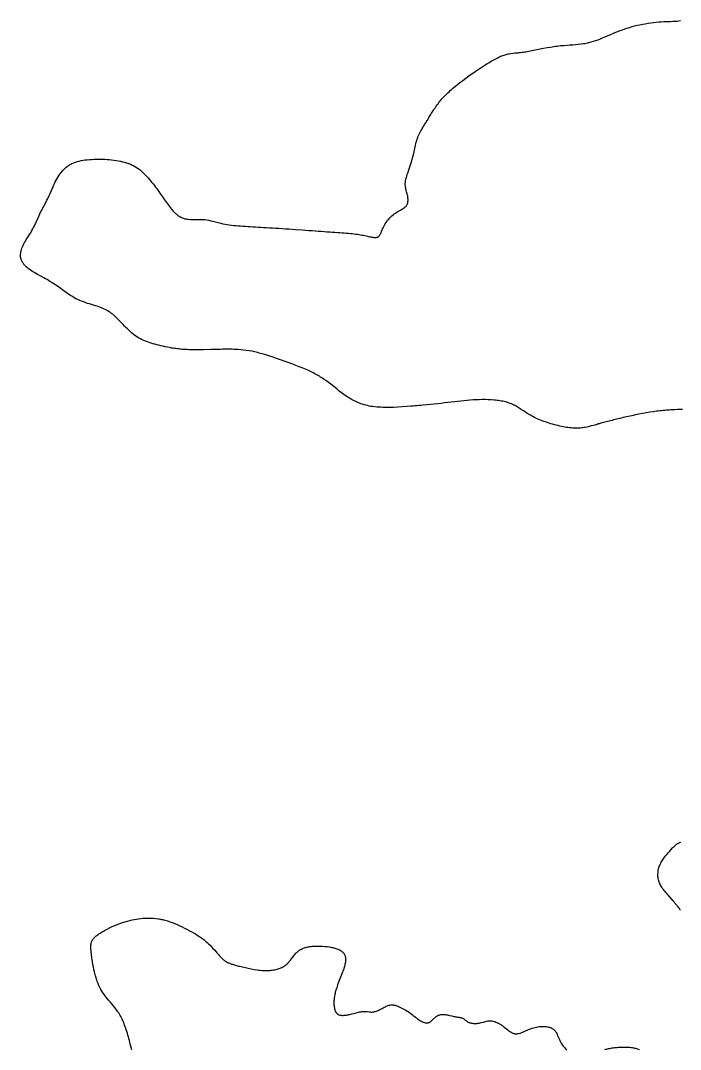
# Model space of a CAD drawing. Header units: millimetres. Extents: x -629 to 2706, y 424 to 5180.
# Drawn here: x -629 to 848, y 2802 to 5104 of the extents above; entities that cross this region are included whole.
import ezdxf

# ---------------------------------------------------------------- set-up
doc = ezdxf.new("R2010")
doc.units = ezdxf.units.MM
doc.layers.add('186', color=7, linetype='Continuous')

msp = doc.modelspace()

# ---------------------------------------------------------------- linework, layer by layer
at = {"layer": '186', "elevation": 186}
for points in [[(852.6, 4233.6), (847.1, 4233.5), (841.4, 4233.4), (835.4, 4233.2), (832.4, 4233), (829.3, 4232.9), (826.1, 4232.7), (822.9, 4232.5), (819.6, 4232.3), (816.3, 4232), (812.9, 4231.7), (809.4, 4231.4), (805.9, 4231), (802.3, 4230.6), (798.6, 4230.2), (794.9, 4229.7), (791.1, 4229.2), (787.2, 4228.6), (779.4, 4227.4), (771.4, 4226.1), (763.4, 4224.6), (755.3, 4223.1), (747.2, 4221.5), (739.2, 4219.9), (731.3, 4218.2), (723.6, 4216.4), (719.8, 4215.6), (716.1, 4214.7), (712.5, 4213.8), (708.8, 4213), (705.3, 4212.1), (701.8, 4211.2), (698.4, 4210.4), (695, 4209.5), (691.7, 4208.6), (688.4, 4207.8), (685.2, 4206.9), (682, 4206.1), (678.9, 4205.3), (675.9, 4204.4), (672.9, 4203.6), (670, 4202.8), (667.1, 4202), (664.3, 4201.3), (661.5, 4200.5), (658.8, 4199.7), (656.2, 4199), (653.6, 4198.3), (648.6, 4196.9), (643.7, 4195.6), (638.8, 4194.5), (633.9, 4193.5), (631.5, 4193.1), (629, 4192.7), (626.4, 4192.4), (623.8, 4192.2), (621.2, 4192), (618.4, 4191.9), (615.6, 4191.8), (612.7, 4191.9), (609.8, 4192), (606.7, 4192.1), (603.5, 4192.4), (600.1, 4192.8), (596.7, 4193.2), (593.1, 4193.8), (589.4, 4194.4), (585.7, 4195.1), (581.8, 4195.9), (577.9, 4196.7), (574, 4197.6), (570, 4198.6), (566, 4199.7), (562, 4200.8), (558, 4202), (554.1, 4203.2), (550.1, 4204.5), (546.2, 4205.8), (542.4, 4207.2), (538.6, 4208.6), (534.9, 4210), (531.3, 4211.5), (527.8, 4213), (524.4, 4214.6), (521.2, 4216.2), (518.1, 4217.8), (515.1, 4219.4), (512.3, 4221), (509.5, 4222.7), (506.8, 4224.3), (504.2, 4225.9), (501.7, 4227.6), (496.8, 4230.8), (492, 4233.9), (487.4, 4237), (482.7, 4239.8), (480.3, 4241.2), (477.9, 4242.5), (475.4, 4243.8), (472.9, 4245), (470.3, 4246.1), (467.7, 4247.1), (465, 4248.1), (462.2, 4249.1), (459.3, 4249.9), (456.4, 4250.7), (453.4, 4251.4), (450.4, 4252.1), (447.3, 4252.7), (444.2, 4253.3), (441, 4253.7), (437.8, 4254.2), (434.6, 4254.6), (431.3, 4254.9), (424.7, 4255.4), (418, 4255.7), (411.3, 4255.9), (404.6, 4255.9), (397.8, 4255.7), (391, 4255.4), (384.2, 4255), (377.4, 4254.5), (370.5, 4253.9), (363.6, 4253.2), (356.5, 4252.4), (349.5, 4251.6), (342.3, 4250.8), (335, 4250), (327.6, 4249.1), (320.1, 4248.3), (312.5, 4247.4), (304.7, 4246.6), (296.7, 4245.8), (288.6, 4244.9), (280.2, 4244.1), (271.7, 4243.3), (267.3, 4242.9), (262.9, 4242.5), (258.4, 4242.1), (253.8, 4241.7), (249.2, 4241.3), (244.5, 4240.9), (235, 4240.1), (225.4, 4239.4), (215.6, 4238.9), (205.9, 4238.5), (201.1, 4238.3), (196.3, 4238.3), (191.5, 4238.2), (186.7, 4238.3), (182.1, 4238.4), (177.5, 4238.6), (172.9, 4238.8), (168.5, 4239.2), (164.1, 4239.6), (159.8, 4240.2), (155.6, 4240.8), (151.6, 4241.5), (147.7, 4242.4), (143.8, 4243.3), (140.1, 4244.3), (136.5, 4245.5), (133, 4246.6), (129.6, 4247.9), (126.3, 4249.3), (123, 4250.7), (119.9, 4252.2), (116.8, 4253.7), (113.8, 4255.3), (110.9, 4256.9), (108, 4258.6), (105.2, 4260.3), (102.5, 4262.1), (99.8, 4263.9), (94.6, 4267.6), (89.6, 4271.3), (84.7, 4275.1), (79.9, 4278.9), (75.1, 4282.7), (65.7, 4290.2), (60.8, 4293.9), (55.9, 4297.6), (50.8, 4301.2), (48.2, 4303), (45.5, 4304.7), (42.8, 4306.4), (40, 4308.1), (37.2, 4309.8), (34.2, 4311.4), (31.2, 4313.1), (28.2, 4314.6), (25.1, 4316.2), (21.9, 4317.7), (15.4, 4320.8), (8.7, 4323.7), (1.8, 4326.6), (-5.2, 4329.4), (-12.3, 4332.1), (-19.6, 4334.9), (-34.2, 4340.2), (-48.9, 4345.5), (-56.2, 4348.1), (-63.5, 4350.6), (-70.7, 4352.9), (-77.8, 4355.2), (-84.8, 4357.3), (-88.3, 4358.3), (-91.7, 4359.2), (-95, 4360.1), (-98.4, 4361), (-101.6, 4361.8), (-104.8, 4362.5), (-108, 4363.2), (-111.1, 4363.9), (-117.3, 4365), (-123.4, 4366), (-129.5, 4366.8), (-135.6, 4367.4), (-141.9, 4367.8), (-145.1, 4368), (-148.3, 4368.2), (-151.6, 4368.3), (-155, 4368.4), (-158.4, 4368.4), (-161.9, 4368.5), (-165.6, 4368.5), (-169.3, 4368.5), (-173.1, 4368.4), (-177, 4368.4), (-181, 4368.3), (-185.1, 4368.2), (-193.4, 4368.1), (-202, 4367.9), (-219.2, 4367.5), (-227.7, 4367.4), (-231.9, 4367.4), (-236, 4367.4), (-240.1, 4367.4), (-244.1, 4367.4), (-248, 4367.5), (-251.8, 4367.6), (-255.5, 4367.7), (-259.1, 4367.9), (-262.6, 4368.1), (-266, 4368.3), (-269.3, 4368.6), (-272.4, 4368.9), (-275.5, 4369.2), (-278.5, 4369.6), (-281.5, 4369.9), (-284.3, 4370.3), (-287.1, 4370.8), (-289.8, 4371.2), (-292.5, 4371.6), (-295.1, 4372.1), (-300.1, 4373.1), (-305, 4374.1), (-309.7, 4375.2), (-314.4, 4376.3), (-319, 4377.4), (-323.5, 4378.5), (-327.9, 4379.6), (-332.3, 4380.8), (-336.6, 4382.1), (-340.7, 4383.4), (-344.8, 4384.8), (-348.8, 4386.3), (-352.7, 4388), (-356.4, 4389.7), (-360.1, 4391.5), (-363.6, 4393.5), (-367.1, 4395.6), (-370.4, 4397.9), (-373.7, 4400.2), (-377, 4402.7), (-380.2, 4405.4), (-383.3, 4408.1), (-386.5, 4411), (-389.6, 4414), (-392.8, 4417.1), (-395.9, 4420.4), (-399.1, 4423.6), (-405.4, 4430.3), (-408.5, 4433.6), (-411.7, 4436.8), (-414.8, 4439.8), (-417.9, 4442.8), (-421, 4445.5), (-422.5, 4446.8), (-424, 4448.1), (-427, 4450.4), (-430.1, 4452.5), (-433.2, 4454.4), (-436.3, 4456.2), (-439.4, 4457.8), (-442.7, 4459.3), (-446.1, 4460.7), (-449.6, 4462.1), (-453.3, 4463.4), (-457.1, 4464.6), (-461.1, 4465.9), (-465.3, 4467.2), (-469.6, 4468.5), (-474, 4469.8), (-478.5, 4471.2), (-482.9, 4472.7), (-487.4, 4474.3), (-491.9, 4475.9), (-496.3, 4477.7), (-500.6, 4479.7), (-504.7, 4481.7), (-508.8, 4483.9), (-512.7, 4486.3), (-516.5, 4488.7), (-520.3, 4491.1), (-523.9, 4493.6), (-527.4, 4496.2), (-530.9, 4498.7), (-534.3, 4501.1), (-537.6, 4503.6), (-540.8, 4505.9), (-544, 4508.2), (-547.1, 4510.3), (-550.2, 4512.4), (-556.5, 4516.5), (-562.8, 4520.4), (-566, 4522.3), (-569.4, 4524.3), (-572.8, 4526.2), (-576.3, 4528.1), (-583.4, 4532), (-590.7, 4536), (-594.2, 4538), (-597.7, 4540.1), (-601.1, 4542.1), (-604.4, 4544.2), (-607.5, 4546.4), (-610.5, 4548.6), (-613.2, 4550.8), (-615.8, 4553.1), (-618.2, 4555.4), (-619.3, 4556.5), (-620.3, 4557.7), (-621.3, 4558.9), (-622.3, 4560.2), (-623.1, 4561.4), (-624, 4562.7), (-624.7, 4563.9), (-625.4, 4565.2), (-626, 4566.5), (-626.6, 4567.8), (-627.1, 4569.2), (-627.5, 4570.6), (-627.9, 4571.9), (-628.1, 4573.3), (-628.4, 4574.8), (-628.5, 4576.2), (-628.6, 4577.7), (-628.6, 4579.1), (-628.6, 4580.6), (-628.5, 4582.1), (-628.3, 4583.7), (-628.1, 4585.2), (-627.8, 4586.7), (-627.4, 4588.3), (-626.6, 4591.4), (-625.6, 4594.6), (-624.3, 4597.8), (-622.9, 4601), (-621.3, 4604.2), (-619.6, 4607.4), (-617.7, 4610.6), (-615.8, 4613.9), (-613.7, 4617.1), (-609.5, 4623.8), (-605.2, 4630.6), (-603.2, 4634.1), (-601.2, 4637.7), (-599.3, 4641.3), (-597.4, 4645), (-593.9, 4652.5), (-587.3, 4667.5), (-585.6, 4671.2), (-583.9, 4674.9), (-582.1, 4678.5), (-580.3, 4682), (-576.7, 4688.9), (-573.1, 4695.7), (-569.6, 4702.4), (-567.9, 4705.7), (-566.3, 4709), (-564.7, 4712.4), (-563.2, 4715.7), (-560.4, 4722.4), (-557.5, 4729.2), (-556, 4732.7), (-554.5, 4736.2), (-552.8, 4739.7), (-551, 4743.3), (-549.1, 4746.9), (-547, 4750.5), (-544.7, 4754.1), (-542.3, 4757.8), (-539.7, 4761.3), (-537, 4764.8), (-534.1, 4768.1), (-532.6, 4769.7), (-531, 4771.3), (-529.5, 4772.8), (-527.8, 4774.3), (-526.2, 4775.7), (-524.5, 4777.1), (-522.8, 4778.4), (-521, 4779.6), (-519.2, 4780.8), (-517.4, 4781.9), (-515.5, 4782.9), (-513.6, 4783.9), (-511.6, 4784.8), (-509.7, 4785.6), (-507.7, 4786.4), (-505.6, 4787.1), (-503.6, 4787.8), (-501.5, 4788.4), (-497.2, 4789.6), (-492.9, 4790.5), (-488.4, 4791.3), (-483.8, 4792), (-479.2, 4792.5), (-474.5, 4793), (-469.7, 4793.3), (-464.9, 4793.6), (-460, 4793.8), (-455.1, 4793.9), (-450.1, 4793.8), (-445.1, 4793.7), (-440.1, 4793.5), (-435.1, 4793.2), (-430, 4792.8), (-425, 4792.3), (-420, 4791.7), (-415, 4791), (-410.1, 4790.1), (-405.3, 4789.2), (-400.5, 4788.1), (-395.9, 4786.9), (-391.4, 4785.6), (-387, 4784.1), (-384.9, 4783.3), (-382.8, 4782.5), (-380.8, 4781.6), (-378.8, 4780.7), (-376.8, 4779.8), (-375, 4778.8), (-371.3, 4776.7), (-367.8, 4774.5), (-364.5, 4772.1), (-361.3, 4769.6), (-358.1, 4767), (-355.1, 4764.2), (-352.1, 4761.3), (-349.2, 4758.3), (-346.3, 4755.2), (-343.3, 4752), (-340.4, 4748.7), (-337.6, 4745.3), (-334.7, 4741.9), (-331.9, 4738.4), (-329.2, 4734.9), (-326.5, 4731.4), (-323.9, 4728), (-321.4, 4724.6), (-319, 4721.3), (-316.7, 4718), (-314.5, 4714.9), (-312.4, 4711.8), (-310.3, 4708.8), (-306.3, 4702.9), (-302.2, 4697), (-300.1, 4694), (-297.9, 4691), (-295.6, 4687.9), (-293.1, 4684.8), (-290.5, 4681.6), (-287.8, 4678.5), (-285, 4675.5), (-282, 4672.6), (-280.4, 4671.2), (-278.9, 4669.9), (-277.2, 4668.6), (-275.6, 4667.4), (-273.9, 4666.2), (-272.1, 4665.2), (-270.3, 4664.2), (-268.5, 4663.3), (-266.7, 4662.4), (-264.8, 4661.7), (-262.8, 4661.1), (-260.8, 4660.6), (-258.8, 4660.2), (-256.8, 4659.8), (-254.7, 4659.5), (-252.6, 4659.3), (-248.3, 4659.1), (-243.9, 4659), (-239.4, 4659), (-234.9, 4659.1), (-230.3, 4659.1), (-225.8, 4659.1), (-221.2, 4658.9), (-218.9, 4658.7), (-216.6, 4658.5), (-212.1, 4657.8), (-207.6, 4657), (-203.1, 4656.1), (-198.6, 4655), (-189.5, 4652.7), (-180.4, 4650.5), (-175.7, 4649.4), (-171, 4648.4), (-166.3, 4647.6), (-161.5, 4646.9), (-156.6, 4646.3), (-151.7, 4645.7), (-146.6, 4645.2), (-141.5, 4644.8), (-136.3, 4644.4), (-131, 4644.1), (-125.6, 4643.8), (-120.2, 4643.4), (-114.5, 4643.1), (-108.8, 4642.8), (-103, 4642.4), (-97, 4642), (-90.9, 4641.7), (-84.6, 4641.3), (-78.2, 4640.9), (-71.6, 4640.4), (-64.8, 4640), (-57.8, 4639.5), (-50.7, 4639.1), (-43.4, 4638.6), (-35.9, 4638.1), (-28.4, 4637.6), (-13.2, 4636.5), (1.9, 4635.4), (9.4, 4634.9), (16.7, 4634.4), (23.9, 4633.9), (30.9, 4633.4), (37.7, 4632.9), (44.4, 4632.4), (50.8, 4631.9), (57.1, 4631.5), (63.2, 4631), (69.1, 4630.6), (74.8, 4630.2), (80.3, 4629.8), (85.7, 4629.4), (90.8, 4629), (95.7, 4628.7), (100.4, 4628.3), (105, 4628), (109.4, 4627.6), (113.6, 4627.2), (117.7, 4626.8), (121.5, 4626.3), (125.3, 4625.9), (128.9, 4625.3), (132.4, 4624.7), (135.7, 4624.1), (138.9, 4623.5), (141.9, 4622.8), (144.9, 4622.1), (147.7, 4621.5), (150.3, 4620.9), (152.9, 4620.3), (155.3, 4619.8), (157.5, 4619.3), (159.7, 4619), (161.7, 4618.7), (163.6, 4618.6), (165.4, 4618.6), (167.1, 4618.7), (168.6, 4619), (169.4, 4619.3), (170.1, 4619.6), (170.8, 4619.9), (171.5, 4620.3), (172.2, 4620.8), (172.8, 4621.3), (173.4, 4621.9), (174, 4622.5), (174.6, 4623.3), (175.1, 4624), (175.7, 4624.9), (176.2, 4625.8), (176.7, 4626.8), (177.3, 4627.8), (178.3, 4630), (179.3, 4632.5), (180.4, 4635), (181.5, 4637.7), (182.7, 4640.4), (184, 4643.2), (185.5, 4646.1), (187.1, 4648.9), (188.9, 4651.7), (190.8, 4654.4), (192.9, 4657.1), (195.2, 4659.7), (197.5, 4662.3), (200, 4664.7), (202.5, 4667), (205.1, 4669.2), (207.8, 4671.3), (210.5, 4673.3), (213.2, 4675.1), (215.9, 4676.7), (218.6, 4678.3), (221.3, 4679.8), (223.8, 4681.2), (226.2, 4682.6), (228.5, 4684), (230.6, 4685.5), (231.5, 4686.3), (232.4, 4687.1), (233.3, 4687.9), (234.1, 4688.7), (234.8, 4689.6), (235.4, 4690.5), (236, 4691.4), (236.5, 4692.4), (237, 4693.4), (237.4, 4694.4), (237.7, 4695.5), (238, 4696.6), (238.2, 4697.7), (238.4, 4698.8), (238.6, 4701.2), (238.6, 4703.5), (238.4, 4706), (238.1, 4708.4), (237.7, 4710.9), (237.2, 4713.4), (236.6, 4715.9), (235.2, 4720.9), (234.5, 4723.4), (233.9, 4726), (233.3, 4728.6), (232.8, 4731.3), (232.5, 4734), (232.4, 4736.9), (232.4, 4738.3), (232.4, 4739.8), (232.5, 4741.3), (232.7, 4742.9), (233.2, 4746), (233.8, 4749.2), (234.7, 4752.5), (235.6, 4755.9), (236.7, 4759.3), (237.8, 4762.7), (240.2, 4769.6), (242.6, 4776.5), (244.8, 4783.3), (246.9, 4790), (248.8, 4796.8), (250.5, 4803.6), (252.2, 4810.6), (253.7, 4817.7), (255.3, 4824.9), (256.1, 4828.4), (257, 4831.9), (257.9, 4835.4), (258.9, 4838.8), (260.1, 4842.1), (261.3, 4845.3), (262.6, 4848.4), (264, 4851.4), (265.6, 4854.4), (267.3, 4857.4), (269.1, 4860.4), (271, 4863.6), (273.1, 4866.8), (274.2, 4868.5), (275.3, 4870.3), (276.4, 4872.1), (277.6, 4874), (278.8, 4875.9), (280, 4877.9), (281.3, 4880), (282.6, 4882.1), (283.9, 4884.4), (285.3, 4886.7), (286.7, 4889), (288.2, 4891.5), (289.7, 4893.9), (291.2, 4896.4), (292.8, 4899), (294.5, 4901.6), (296.2, 4904.3), (297.9, 4906.9), (299.8, 4909.6), (301.7, 4912.3), (303.6, 4915.1), (305.6, 4917.8), (307.7, 4920.6), (309.9, 4923.3), (312.2, 4926), (314.5, 4928.8), (316.9, 4931.5), (319.4, 4934.2), (322, 4936.9), (324.6, 4939.5), (327.4, 4942.1), (330.2, 4944.8), (333, 4947.4), (336, 4950), (339, 4952.5), (342, 4955.1), (348.2, 4960.2), (354.7, 4965.2), (361.3, 4970.2), (368, 4975.1), (374.8, 4980), (388.6, 4989.6), (395.5, 4994.4), (402.4, 4999), (409.2, 5003.4), (412.6, 5005.6), (415.9, 5007.6), (419.1, 5009.7), (422.4, 5011.6), (425.5, 5013.5), (428.7, 5015.3), (431.7, 5017), (434.7, 5018.6), (437.6, 5020.1), (440.4, 5021.5), (443.2, 5022.8), (445.8, 5024), (448.4, 5025), (450.9, 5026), (453.3, 5026.8), (455.6, 5027.5), (457.9, 5028.2), (460.1, 5028.7), (462.3, 5029.2), (464.5, 5029.7), (468.8, 5030.3), (473.2, 5030.9), (477.7, 5031.4), (480, 5031.6), (482.4, 5031.8), (484.9, 5032.1), (487.5, 5032.3), (490.1, 5032.6), (492.9, 5033), (495.8, 5033.4), (498.8, 5033.8), (501.9, 5034.3), (505.1, 5034.9), (508.5, 5035.5), (511.9, 5036.1), (515.4, 5036.8), (519, 5037.5), (522.7, 5038.2), (526.4, 5038.9), (534, 5040.4), (541.7, 5041.9), (549.5, 5043.4), (557.2, 5044.7), (564.9, 5045.9), (568.7, 5046.5), (572.4, 5046.9), (576.1, 5047.4), (579.7, 5047.8), (583.3, 5048.1), (586.8, 5048.5), (593.7, 5049), (600.5, 5049.5), (607, 5050), (613.4, 5050.5), (619.6, 5051), (625.6, 5051.7), (631.4, 5052.5), (634.3, 5052.9), (637.2, 5053.4), (640, 5054), (642.7, 5054.6), (645.5, 5055.3), (648.2, 5056), (653.5, 5057.5), (658.7, 5059.3), (663.8, 5061.1), (668.9, 5063.1), (673.9, 5065.1), (678.8, 5067.2), (688.6, 5071.4), (698.4, 5075.6), (703.3, 5077.7), (708.3, 5079.6), (713.3, 5081.6), (718.4, 5083.5), (723.6, 5085.3), (728.9, 5087.1), (734.3, 5088.7), (739.8, 5090.3), (745.5, 5091.8), (751.4, 5093.3), (757.4, 5094.6), (763.4, 5095.8), (769.5, 5096.9), (775.6, 5098), (781.7, 5098.9), (787.8, 5099.6), (793.7, 5100.3), (799.6, 5100.9), (805.2, 5101.3), (810.7, 5101.6), (816, 5101.8), (821.1, 5102), (826.1, 5102.2), (830.8, 5102.3), (835.5, 5102.6), (839.9, 5102.9), (844.2, 5103.3), (848.4, 5103.9)], [(848.5, 3113), (847.7, 3114.4), (846.7, 3115.9), (845.7, 3117.4), (844.5, 3119), (843.1, 3120.7), (842.4, 3121.6), (841.6, 3122.5), (840.7, 3123.6), (839.9, 3124.6), (838.9, 3125.7), (838, 3126.9), (835.9, 3129.3), (833.8, 3131.9), (831.6, 3134.5), (827, 3139.9), (822.3, 3145.4), (820, 3148), (817.9, 3150.6), (815.7, 3153.1), (813.7, 3155.5), (811.8, 3157.8), (810, 3160.1), (808.3, 3162.4), (806.7, 3164.7), (805.2, 3167), (803.8, 3169.3), (802.6, 3171.7), (801.5, 3174.1), (800.5, 3176.6), (799.7, 3179.2), (799, 3181.8), (798.5, 3184.4), (798.1, 3187.1), (797.8, 3189.8), (797.7, 3192.5), (797.7, 3195.2), (797.9, 3197.9), (798.2, 3200.6), (798.6, 3203.3), (799.2, 3205.9), (800, 3208.5), (800.8, 3211.1), (801.8, 3213.6), (802.8, 3216.1), (804, 3218.5), (805.2, 3220.9), (806.6, 3223.2), (808, 3225.5), (809.4, 3227.8), (811, 3230), (812.5, 3232.1), (814.2, 3234.2), (817.5, 3238.2), (820.8, 3242.1), (824.2, 3245.9), (827.5, 3249.5), (830.6, 3252.9), (832.2, 3254.6), (833.8, 3256.1), (835.4, 3257.6), (836.9, 3259), (838.5, 3260.3), (840.2, 3261.4), (841.8, 3262.5), (843.5, 3263.4), (845.2, 3264.1), (846.9, 3264.8), (848.7, 3265.4)], [(-379.7, 2800.8), (-381.9, 2809.5), (-383, 2813.8), (-384.1, 2818), (-385.2, 2822.1), (-386.3, 2826.2), (-387.4, 2830.3), (-388.5, 2834.2), (-389.6, 2838.1), (-390.8, 2841.9), (-392, 2845.7), (-393.2, 2849.3), (-394.4, 2852.9), (-395.7, 2856.4), (-397, 2859.8), (-398.3, 2863.1), (-399.7, 2866.3), (-401.1, 2869.4), (-402.6, 2872.4), (-404.1, 2875.3), (-405.7, 2878.1), (-407.3, 2880.9), (-409, 2883.5), (-410.7, 2886), (-412.4, 2888.5), (-414.1, 2890.9), (-415.9, 2893.2), (-417.6, 2895.5), (-421.2, 2899.9), (-424.7, 2904.1), (-428.2, 2908.2), (-431.6, 2912.2), (-434.9, 2916.1), (-438, 2920), (-441, 2924), (-443.8, 2928), (-446.4, 2932.1), (-448.8, 2936.3), (-451.1, 2940.6), (-453.2, 2945), (-455.2, 2949.5), (-457.1, 2954.3), (-458, 2956.7), (-458.8, 2959.2), (-459.6, 2961.8), (-460.4, 2964.4), (-461.2, 2967), (-461.9, 2969.7), (-463.3, 2975.3), (-464.5, 2980.9), (-465.7, 2986.6), (-466.7, 2992.3), (-467.7, 2997.9), (-468.5, 3003.4), (-468.9, 3006.1), (-469.3, 3008.8), (-469.6, 3011.3), (-469.9, 3013.8), (-470.2, 3016.3), (-470.5, 3018.6), (-470.7, 3020.9), (-470.9, 3023.1), (-471.1, 3025.2), (-471.2, 3027.2), (-471.3, 3029.1), (-471.4, 3031), (-471.3, 3032.8), (-471.2, 3034.5), (-471.1, 3036.2), (-470.8, 3037.9), (-470.5, 3039.5), (-470.1, 3041.1), (-469.5, 3042.6), (-468.9, 3044.1), (-468.2, 3045.6), (-467.3, 3047.1), (-466.3, 3048.5), (-465.2, 3050), (-463.9, 3051.5), (-462.5, 3052.9), (-460.9, 3054.4), (-459.1, 3055.9), (-457.3, 3057.4), (-455.2, 3058.9), (-453.1, 3060.5), (-450.8, 3062), (-448.4, 3063.5), (-445.9, 3065.1), (-443.3, 3066.6), (-440.6, 3068.1), (-437.8, 3069.6), (-435, 3071.1), (-429.3, 3073.9), (-423.4, 3076.7), (-417.4, 3079.3), (-411.5, 3081.7), (-408.6, 3082.9), (-405.7, 3083.9), (-402.9, 3085), (-400.1, 3085.9), (-397.4, 3086.8), (-394.7, 3087.7), (-392, 3088.5), (-389.4, 3089.3), (-384.2, 3090.6), (-379.2, 3091.8), (-374.2, 3092.8), (-369.3, 3093.7), (-364.5, 3094.4), (-359.7, 3095), (-354.9, 3095.4), (-350.1, 3095.7), (-345.3, 3095.9), (-340.5, 3095.9), (-335.7, 3095.8), (-330.8, 3095.5), (-325.9, 3095.1), (-320.9, 3094.4), (-318.3, 3094), (-315.8, 3093.6), (-313.2, 3093), (-310.6, 3092.5), (-308, 3091.8), (-305.4, 3091.1), (-302.7, 3090.4), (-300, 3089.6), (-297.2, 3088.7), (-294.5, 3087.8), (-289, 3085.7), (-283.4, 3083.6), (-277.8, 3081.2), (-272.3, 3078.7), (-266.9, 3076.2), (-261.5, 3073.6), (-256.3, 3070.9), (-251.3, 3068.2), (-248.9, 3066.9), (-246.5, 3065.6), (-241.9, 3063), (-237.5, 3060.4), (-233.3, 3057.9), (-229.3, 3055.3), (-225.4, 3052.6), (-221.7, 3049.9), (-218.1, 3047.2), (-214.6, 3044.3), (-211.1, 3041.3), (-207.8, 3038.1), (-204.4, 3034.9), (-201.2, 3031.4), (-198, 3028), (-194.8, 3024.5), (-191.8, 3021), (-188.8, 3017.6), (-185.9, 3014.3), (-183.1, 3011.2), (-181.7, 3009.8), (-180.4, 3008.3), (-179.1, 3007), (-177.8, 3005.7), (-176.5, 3004.5), (-175.3, 3003.4), (-174.1, 3002.4), (-172.9, 3001.4), (-171.7, 3000.5), (-170.5, 2999.6), (-168, 2998), (-165.4, 2996.6), (-164, 2996), (-162.5, 2995.4), (-161, 2994.8), (-159.4, 2994.2), (-157.8, 2993.6), (-156, 2993), (-154.2, 2992.4), (-152.2, 2991.8), (-150.1, 2991.2), (-147.9, 2990.6), (-145.5, 2990), (-143, 2989.3), (-140.4, 2988.6), (-137.6, 2987.9), (-134.8, 2987.2), (-131.8, 2986.5), (-128.7, 2985.8), (-125.6, 2985), (-122.4, 2984.3), (-119.1, 2983.6), (-112.4, 2982.3), (-105.6, 2981.1), (-98.8, 2980), (-95.5, 2979.6), (-92.1, 2979.2), (-88.8, 2978.9), (-85.6, 2978.7), (-82.4, 2978.5), (-79.2, 2978.4), (-76.2, 2978.4), (-73.2, 2978.5), (-70.4, 2978.7), (-67.6, 2979), (-64.8, 2979.3), (-62.2, 2979.7), (-59.6, 2980.2), (-57.1, 2980.8), (-54.7, 2981.4), (-52.4, 2982.1), (-50.1, 2982.9), (-47.9, 2983.7), (-45.8, 2984.6), (-43.8, 2985.6), (-41.8, 2986.6), (-39.9, 2987.7), (-38.1, 2988.9), (-36.4, 2990.1), (-34.7, 2991.4), (-33.1, 2992.7), (-31.5, 2994.1), (-30.1, 2995.5), (-28.6, 2997), (-27.3, 2998.5), (-24.7, 3001.6), (-22.2, 3004.8), (-17.3, 3011.1), (-14.8, 3014.2), (-12.3, 3017.1), (-10.9, 3018.5), (-9.5, 3019.9), (-8.1, 3021.2), (-6.6, 3022.4), (-5, 3023.5), (-3.3, 3024.6), (-1.6, 3025.6), (0.2, 3026.6), (2.1, 3027.5), (4, 3028.3), (6, 3029), (8, 3029.7), (10.2, 3030.3), (12.3, 3030.8), (14.5, 3031.3), (16.8, 3031.8), (19.1, 3032.1), (21.5, 3032.4), (23.9, 3032.7), (26.3, 3032.9), (28.8, 3033.1), (31.3, 3033.2), (36.4, 3033.3), (41.7, 3033.2), (47, 3033), (52.3, 3032.6), (57.6, 3032), (62.7, 3031.2), (65.3, 3030.8), (67.8, 3030.3), (70.2, 3029.7), (72.6, 3029.2), (74.9, 3028.5), (77.1, 3027.8), (79.3, 3027.1), (81.3, 3026.3), (83.3, 3025.5), (85.1, 3024.6), (86.9, 3023.7), (88.5, 3022.7), (90, 3021.7), (91.4, 3020.6), (92.6, 3019.4), (93.7, 3018.2), (94.7, 3017), (95.6, 3015.6), (96.4, 3014.3), (97.1, 3012.8), (97.6, 3011.3), (98, 3009.8), (98.4, 3008.1), (98.6, 3006.4), (98.7, 3004.6), (98.7, 3002.8), (98.6, 3000.9), (98.5, 2998.9), (98.2, 2996.8), (97.8, 2994.7), (97.4, 2992.5), (96.8, 2990.2), (96.2, 2987.8), (95.4, 2985.4), (94.6, 2982.9), (93.8, 2980.3), (92.8, 2977.6), (91.8, 2974.9), (89.8, 2969.4), (87.6, 2963.7), (83.1, 2952.2), (81, 2946.4), (79, 2940.7), (78.1, 2937.9), (77.2, 2935.1), (76.4, 2932.4), (75.7, 2929.8), (75.1, 2927.1), (74.6, 2924.6), (74.1, 2922.1), (73.7, 2919.6), (73.4, 2917.2), (73.1, 2914.9), (72.9, 2912.6), (72.8, 2910.4), (72.7, 2908.3), (72.7, 2906.3), (72.7, 2904.3), (72.8, 2902.3), (72.9, 2900.5), (73.1, 2898.7), (73.3, 2897), (73.6, 2895.4), (73.9, 2893.9), (74.2, 2892.4), (74.6, 2891), (75, 2889.7), (75.5, 2888.5), (76, 2887.4), (76.5, 2886.4), (77, 2885.4), (77.6, 2884.5), (78.2, 2883.7), (78.8, 2883), (79.5, 2882.3), (80.2, 2881.7), (80.9, 2881.1), (81.6, 2880.6), (82.4, 2880.2), (84, 2879.4), (85.7, 2878.9), (87.5, 2878.5), (89.4, 2878.3), (91.4, 2878.2), (93.5, 2878.2), (95.7, 2878.3), (97.9, 2878.5), (100.2, 2878.8), (102.6, 2879.2), (105, 2879.6), (107.4, 2880.1), (112.4, 2881.3), (117.5, 2882.6), (122.6, 2884), (127.7, 2885.3), (130.2, 2885.8), (132.7, 2886.3), (135.1, 2886.6), (137.6, 2886.9), (139.9, 2886.9), (142.2, 2886.9), (144.5, 2886.7), (146.8, 2886.5), (151.2, 2886), (153.4, 2885.8), (155.7, 2885.7), (158, 2885.7), (160.3, 2885.9), (161.5, 2886), (162.7, 2886.3), (164, 2886.5), (165.2, 2886.9), (167.7, 2887.7), (170.3, 2888.7), (172.9, 2889.8), (175.5, 2891.1), (180.6, 2893.7), (183, 2895), (185.4, 2896.3), (187.7, 2897.5), (189.9, 2898.5), (192, 2899.5), (194, 2900.2), (196, 2900.9), (197.9, 2901.3), (199.9, 2901.6), (201.9, 2901.7), (204, 2901.7), (206.1, 2901.4), (207.2, 2901.2), (208.4, 2901), (209.6, 2900.7), (210.8, 2900.4), (212.1, 2900), (213.4, 2899.6), (216.1, 2898.6), (218.9, 2897.4), (221.8, 2896.1), (224.7, 2894.6), (227.7, 2893.1), (230.7, 2891.4), (233.6, 2889.6), (236.6, 2887.8), (239.4, 2885.9), (242.2, 2883.9), (244.9, 2882), (247.5, 2880), (250, 2878), (252.5, 2876.1), (254.9, 2874.2), (257.3, 2872.4), (259.6, 2870.6), (261.9, 2869), (264.2, 2867.5), (266.4, 2866.1), (268.6, 2864.9), (270.8, 2863.9), (273, 2863), (275.1, 2862.3), (277.2, 2861.8), (279.2, 2861.5), (280.1, 2861.4), (281.1, 2861.4), (282, 2861.5), (283, 2861.6), (283.9, 2861.8), (284.7, 2862), (285.6, 2862.3), (286.4, 2862.6), (287.2, 2863.1), (288, 2863.5), (289.6, 2864.6), (291.1, 2865.8), (292.5, 2867.2), (293.9, 2868.6), (296.8, 2871.6), (298.2, 2873), (299.7, 2874.3), (301.2, 2875.6), (302.8, 2876.6), (304.5, 2877.5), (306.2, 2878.3), (308, 2878.9), (309.8, 2879.4), (311.7, 2879.8), (313.7, 2880), (315.8, 2880.2), (317.9, 2880.2), (320, 2880), (322.3, 2879.8), (324.5, 2879.5), (326.9, 2879.1), (331.5, 2878.1), (336.2, 2877), (340.7, 2876), (342.9, 2875.5), (345, 2875.1), (347.1, 2874.7), (349, 2874.4), (350.9, 2874.1), (352.6, 2873.8), (354.4, 2873.5), (356, 2873.1), (357.5, 2872.8), (359, 2872.3), (360.4, 2871.8), (361.7, 2871.1), (363, 2870.4), (364.2, 2869.6), (366.6, 2867.8), (369.1, 2865.9), (370.4, 2864.9), (371.9, 2864), (373.4, 2863.2), (375.1, 2862.5), (376.9, 2861.8), (378.8, 2861.3), (380.9, 2860.8), (383.1, 2860.5), (385.3, 2860.3), (387.7, 2860.2), (390.1, 2860.2), (392.5, 2860.3), (394.9, 2860.5), (397.4, 2860.9), (399.8, 2861.4), (402.2, 2862), (407.1, 2863.3), (411.9, 2864.7), (414.4, 2865.2), (416.8, 2865.7), (419.3, 2866), (421.9, 2866.1), (423.2, 2866), (424.5, 2865.9), (425.8, 2865.8), (427.1, 2865.6), (429.7, 2865), (432.4, 2864.2), (435.1, 2863.2), (437.8, 2862), (440.5, 2860.7), (443.2, 2859.1), (445.9, 2857.5), (448.6, 2855.7), (451.3, 2853.8), (453.9, 2851.9), (459, 2847.8), (461.5, 2845.8), (464, 2843.9), (466.5, 2842.2), (469, 2840.6), (470.2, 2839.9), (471.5, 2839.3), (472.7, 2838.7), (474, 2838.2), (475.2, 2837.8), (476.4, 2837.5), (477.7, 2837.2), (478.9, 2837.1), (480.2, 2837), (481.4, 2837), (482.7, 2837.1), (484, 2837.3), (485.2, 2837.5), (486.5, 2837.8), (489.1, 2838.5), (491.6, 2839.4), (494.3, 2840.5), (496.9, 2841.6), (499.6, 2842.8), (505.1, 2845.3), (507.9, 2846.5), (510.8, 2847.6), (513.7, 2848.6), (516.6, 2849.6), (519.6, 2850.5), (522.7, 2851.3), (525.8, 2852), (528.9, 2852.6), (532.1, 2853.1), (535.3, 2853.4), (538.6, 2853.5), (541.9, 2853.5), (545.1, 2853.4), (548.3, 2853), (551.4, 2852.5), (552.9, 2852.1), (554.4, 2851.7), (555.8, 2851.3), (557.2, 2850.8), (558.6, 2850.2), (559.9, 2849.6), (561.1, 2848.9), (562.3, 2848.1), (563.5, 2847.3), (564.5, 2846.4), (565.5, 2845.5), (566.5, 2844.5), (567.4, 2843.4), (568.2, 2842.3), (569, 2841.1), (569.7, 2839.9), (571.2, 2837.3), (572.5, 2834.5), (573.8, 2831.6), (575.1, 2828.6), (576.5, 2825.5), (578, 2822.3), (579.6, 2819.1), (581.5, 2815.9), (583.6, 2812.6), (585.9, 2809.4), (588.3, 2806.3), (590.8, 2803.2), (593.5, 2800.3)], [(679, 2801.7), (681, 2802.3), (683, 2802.8), (685.2, 2803.4), (687.4, 2803.9), (689.8, 2804.4), (692.3, 2804.8), (694.9, 2805.3), (697.5, 2805.6), (700.3, 2806), (703.1, 2806.3), (706, 2806.6), (708.9, 2806.8), (714.8, 2807.1), (720.8, 2807.2), (723.8, 2807.2), (726.7, 2807.2), (729.6, 2807), (732.4, 2806.9), (735.2, 2806.7), (737.9, 2806.4), (740.5, 2806), (743.1, 2805.6), (745.5, 2805.1), (747.8, 2804.6), (749.9, 2804), (751.9, 2803.3), (753.8, 2802.6), (755.6, 2801.8)]]:
    msp.add_lwpolyline(points, dxfattribs=at)

doc.saveas('drawing.dxf')
